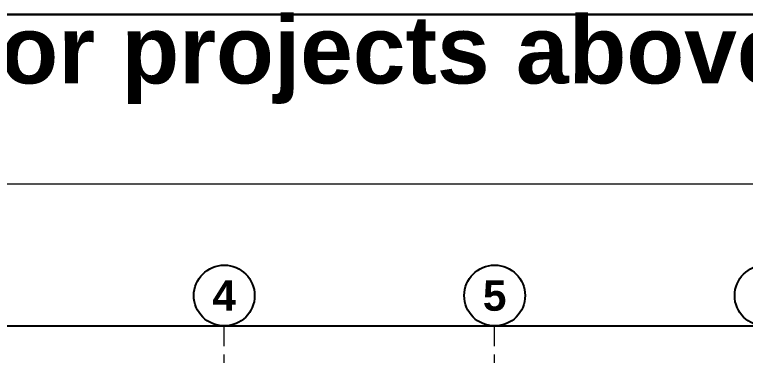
# Model space of a CAD drawing. Header units: metres. Extents: x -12400 to 1, y 0 to 106422.
# Drawn here: x -12233.25 to -12222.45, y 106359.5 to 106364.54 of the extents above; entities that cross this region are included whole.
import ezdxf
from ezdxf.enums import TextEntityAlignment as Align

# ---------------------------------------------------------------- set-up
doc = ezdxf.new("R2010")
doc.units = ezdxf.units.M
doc.linetypes.add('CENTER', pattern=[2, 1.25, -0.25, 0.25, -0.25])
doc.linetypes.add('PHANTOM2', pattern=[1.25, 0.625, -0.125, 0.125, -0.125, 0.125, -0.125])
doc.layers.add('A-DIM-100', color=8, linetype='Continuous', lineweight=0)
doc.layers.add('TBLOCK-BORDER-OUTSIDE', color=240, linetype='Continuous', lineweight=0)
doc.layers.add('GUIDELINES', color=206, linetype='Continuous', plot=False)
doc.layers.add('S-GRID', color=155, linetype='Continuous')
doc.styles.add('arialBOLD', font='arialbd.ttf', dxfattribs={"height": 0.2})
doc.styles.add('sans serif', font='sanssb__.ttf')
doc.styles.add('swis721', font='swiss.ttf')
doc.dimstyles.new('DIM 200', dxfattribs={"dimtxt": 200, "dimasz": 1, "dimexe": 0, "dimexo": 40, "dimgap": 50, "dimtad": 1, "dimtoh": 1, "dimdec": 0, "dimlfac": 2, "dimtxsty": 'swis721', "dimblk": 'CIR', "dimcen": 0, "dimclrd": 155, "dimclre": 155, "dimclrt": 4, "dimadec": 0, "dimazin": 0, "dimtfac": 1, "dimtdec": 0, "dimtix": 1, "dimtmove": 1, "dimatfit": 3, "dimldrblk": 'CIR', "dimfxl": 0, "dimarcsym": 0})

# ---------------------------------------------------------------- blocks, each defined once
blk = doc.blocks.new('CIR')
at = {"color": 4}
blk.add_circle((0, 0), 50, dxfattribs=at)
blk = doc.blocks.new('grid_designation')
blk.add_circle((0, 500), 500)
at = {"color": 3, "style": 'sans serif'}
blk.add_attdef('A', text='', height=471, dxfattribs=at).set_placement((0, 500), align=Align.MIDDLE_CENTER)
blk = doc.blocks.new('A$Ceba0e023')
at = {"layer": 'DEFPOINTS'}
for p, q in [((0, 50.934), (76.2, 50.934)), ((76.2, 0), (0, 0))]:
    blk.add_line(p, q, dxfattribs=at)
at = {"layer": 'TBLOCK-BORDER-OUTSIDE'}
blk.add_line((4.011, 48.427), (73.693, 48.427), dxfattribs=at)
blk.add_lwpolyline([(73.693, 2.507), (4.011, 2.507), (4.011, 48.427), (73.693, 48.427)], close=True, dxfattribs=at)
at = {"layer": 'DEFPOINTS', "style": 'arialBOLD'}
blk.add_text('TB 01B (NHA) For projects above PhP 50M', height=1.00263, dxfattribs=at).set_placement((3.98, -1.02))
blk = doc.blocks.new('GRID1')
at = {"layer": 'S-GRID', "color": 155, "linetype": 'CENTER'}
ref = blk.add_blockref('grid_designation', (-12151.254, 106412.57), dxfattribs=dict(at, xscale=0.0009000000000000002, yscale=0.0009000000000000002, zscale=0.0009000000000000002))
ref.add_attrib('A', '4', dxfattribs={"layer": '0', "color": 3, "height": 0.45, "style": 'sans serif'}).set_placement((-12151.254, 106413.02), align=Align.MIDDLE_CENTER)
ref = blk.add_blockref('grid_designation', (-12147.254, 106412.57), dxfattribs=dict(at, xscale=0.0009000000000000002, yscale=0.0009000000000000002, zscale=0.0009000000000000002))
ref.add_attrib('A', '5', dxfattribs={"layer": '0', "color": 3, "height": 0.45, "style": 'sans serif'}).set_placement((-12147.254, 106413.02), align=Align.MIDDLE_CENTER)
ref = blk.add_blockref('grid_designation', (-12143.254, 106412.57), dxfattribs=dict(at, xscale=0.0009000000000000002, yscale=0.0009000000000000002, zscale=0.0009000000000000002))
ref.add_attrib('A', '6', dxfattribs={"layer": '0', "color": 3, "height": 0.45, "style": 'sans serif'}).set_placement((-12143.254, 106413.02), align=Align.MIDDLE_CENTER)
at = {"color": 6, "linetype": 'PHANTOM2'}
for points in [[(-12151.254, 106384.77), (-12151.254, 106412.57)], [(-12147.254, 106384.77), (-12147.254, 106412.57)]]:
    blk.add_leader(points, dimstyle='DIM 200', override={"dimasz": 0.002, "dimgap": 60, "dimtad": 0}, dxfattribs=at)

msp = doc.modelspace()

# ---------------------------------------------------------------- linework, layer by layer
at = {"layer": 'GUIDELINES'}
msp.add_lwpolyline([(-12242.65442, 106359.93654), (-12209.65442, 106359.93654), (-12209.65442, 106332.13654), (-12242.65442, 106332.13654)], close=True, dxfattribs=at)

# ---------------------------------------------------------------- block references
at = {"xscale": 0.999738737056323, "yscale": 0.999738737056323, "zscale": 0.999738737056323}
for p in [(-12247.86641, 106364.54482), (-12247.86641, 106313.62444)]:
    msp.add_blockref('A$Ceba0e023', p, dxfattribs=at)
at = {"layer": 'A-DIM-100'}
msp.add_blockref('GRID1', (-78.9, -52.63368), dxfattribs=at)

doc.saveas('drawing.dxf')
